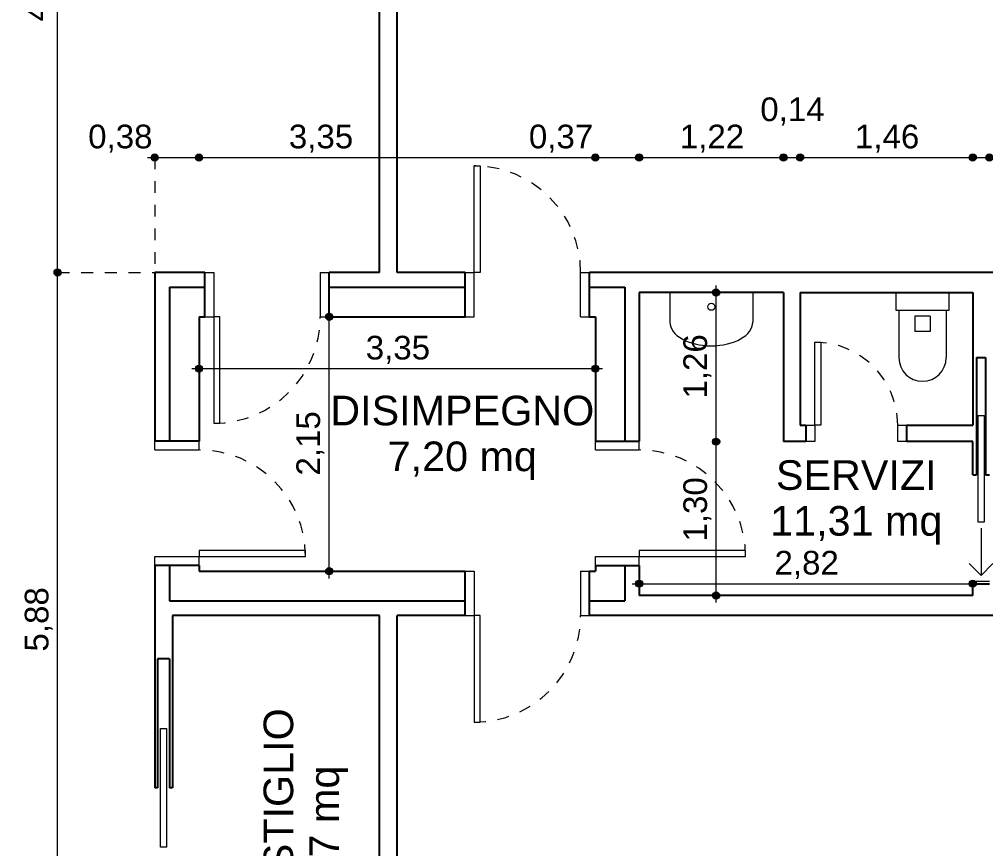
# Model space of a CAD drawing. Header units: metres. Extents: x -50.1 to -19.7, y -38.8 to -13.8.
# Drawn here: x -36.46 to -28.3, y -30.53 to -23.53 of the extents above; entities that cross this region are included whole.
import ezdxf

# ---------------------------------------------------------------- set-up
doc = ezdxf.new("R2010")
doc.units = ezdxf.units.M
doc.header["$MEASUREMENT"] = 0
doc.linetypes.add('Tratteggio 0.6-0.6 mm', pattern=[0.12, 0.06, -0.06])
for name, color, linetype in [('00 Muri SEZ 00', 7, 'Continuous'), ('00 Pilastri', 7, 'Continuous'), ('00 Porte&Fin', 7, 'Continuous'), ('00 QuoteGEN 1_100', 7, 'Continuous'), ('00 Sanitari', 7, 'Continuous'), ('00 Testi 1_100', 7, 'Continuous')]:
    doc.layers.add(name, color=color, linetype=linetype)
doc.styles.add('GENERATED_STYLE_1', font='arial.ttf')
doc.dimstyles.new('GENERATED_STYLE__1', dxfattribs={"dimtxt": 0.2, "dimasz": 0.114, "dimexe": 0.18, "dimexo": 0, "dimgap": 0.09, "dimtad": 1, "dimtih": 1, "dimtoh": 1, "dimzin": 0, "dimdsep": 46, "dimtxsty": 'GENERATED_STYLE_1', "dimblk": 'ARROWHEAD_11', "dimblk1": 'ARROWHEAD_11', "dimblk2": 'ARROWHEAD_11', "dimcen": 0.09, "dimse1": 1, "dimse2": 1, "dimclrd": 1, "dimclre": 1, "dimclrt": 1, "dimazin": 0, "dimtfac": 1, "dimtdec": 4, "dimtmove": 0, "dimatfit": 3, "dimfxl": 1, "dimtolj": 1, "dimtzin": 0, "dimarcsym": 0})
doc.dimstyles.new('GENERATED_STYLE__3', dxfattribs={"dimtxt": 0.2, "dimasz": 0.114, "dimexe": 0.18, "dimexo": 0, "dimgap": 0.09, "dimtad": 1, "dimzin": 0, "dimdsep": 46, "dimtxsty": 'GENERATED_STYLE_1', "dimblk": 'ARROWHEAD_11', "dimblk1": 'ARROWHEAD_11', "dimblk2": 'ARROWHEAD_11', "dimcen": 0.09, "dimse1": 1, "dimse2": 1, "dimclrd": 1, "dimclre": 1, "dimclrt": 1, "dimazin": 0, "dimtfac": 1, "dimtdec": 4, "dimtmove": 0, "dimatfit": 3, "dimfxl": 1, "dimtolj": 1, "dimtzin": 0, "dimarcsym": 0})
doc.dimstyles.new('GENERATED_STYLE__4', dxfattribs={"dimtxt": 0.2, "dimasz": 0.114, "dimexe": 0.18, "dimexo": 0, "dimgap": 0.09, "dimtad": 1, "dimzin": 0, "dimdsep": 46, "dimtxsty": 'GENERATED_STYLE_1', "dimblk": 'ARROWHEAD_11', "dimblk1": 'ARROWHEAD_11', "dimblk2": 'ARROWHEAD_11', "dimcen": 0.09, "dimse1": 1, "dimse2": 1, "dimclrd": 1, "dimclre": 1, "dimclrt": 1, "dimazin": 0, "dimtfac": 1, "dimtdec": 4, "dimtmove": 2, "dimatfit": 3, "dimfxl": 1, "dimtolj": 1, "dimtzin": 0, "dimarcsym": 0})
doc.dimstyles.new('GENERATED_STYLE__6', dxfattribs={"dimtxt": 0.2, "dimasz": 0.114, "dimexe": 0.18, "dimexo": 0, "dimgap": 0.09, "dimtad": 1, "dimtih": 1, "dimtoh": 1, "dimzin": 0, "dimdsep": 46, "dimtxsty": 'GENERATED_STYLE_1', "dimblk": 'ARROWHEAD_11', "dimblk1": 'ARROWHEAD_11', "dimblk2": 'ARROWHEAD_11', "dimcen": 0.09, "dimse1": 1, "dimse2": 1, "dimclrd": 1, "dimclre": 1, "dimclrt": 1, "dimazin": 0, "dimtfac": 1, "dimtdec": 4, "dimtmove": 2, "dimatfit": 3, "dimfxl": 1, "dimtolj": 1, "dimtzin": 0, "dimarcsym": 0})

# ---------------------------------------------------------------- blocks, each defined once
blk = doc.blocks.new('Linea_1', base_point=(-28.3355, -27.8238))
at = {"layer": '00 Porte&Fin', "color": 3, "linetype": 'Continuous', "lineweight": 0, "true_color": 0x00f200}
for p, q in [((-28.3355, -27.8238), (-28.3355, -28.2238)), ((-28.3355, -28.2238), (-28.4355, -28.1238)), ((-28.3355, -28.2238), (-28.2355, -28.1238))]:
    blk.add_line(p, q, dxfattribs=at)
blk = doc.blocks.new('*D74')
at = {"layer": '00 QuoteGEN 1_100', "linetype": 'Continuous', "lineweight": 0, "transparency": 16777216}
for points in [[(-36.1113, -25.6638), (-36.1136, -25.6523), (-36.1201, -25.6426), (-36.1298, -25.636), (-36.1413, -25.6338), (-36.1528, -25.636), (-36.1625, -25.6426), (-36.169, -25.6523), (-36.1713, -25.6638), (-36.169, -25.6752), (-36.1625, -25.685), (-36.1528, -25.6915), (-36.1413, -25.6938), (-36.1298, -25.6915), (-36.1201, -25.685), (-36.1136, -25.6752)], [(-36.1113, -31.5388), (-36.1136, -31.5273), (-36.1201, -31.5176), (-36.1298, -31.511), (-36.1413, -31.5088), (-36.1528, -31.511), (-36.1625, -31.5176), (-36.169, -31.5273), (-36.1713, -31.5388), (-36.169, -31.5502), (-36.1625, -31.56), (-36.1528, -31.5665), (-36.1413, -31.5688), (-36.1298, -31.5665), (-36.1201, -31.56), (-36.1136, -31.5502)]]:
    blk.add_hatch(color=1, dxfattribs=at).paths.add_polyline_path(points)
at = {"layer": '00 QuoteGEN 1_100', "color": 1, "linetype": 'Continuous', "lineweight": 0, "transparency": 16777216}
for p, q in [((-36.1413, -31.5088), (-36.1413, -25.6938)), ((-36.1413, -31.5988), (-36.1413, -31.5688))]:
    blk.add_line(p, q, dxfattribs=at)
for centre in [(-36.1413, -25.6638), (-36.1413, -31.5388)]:
    blk.add_circle(centre, 0.03, dxfattribs=at)
at = {"layer": '00 QuoteGEN 1_100', "color": 1, "lineweight": 0, "transparency": 16777216, "insert": (-36.1813, -28.8673), "char_height": 0.2, "attachment_point": 7, "rotation": 90, "style": 'GENERATED_STYLE_1'}
blk.add_mtext('\\A1;{\\fArial|b0|i0|c0|p34;5,88}', dxfattribs=at)
blk = doc.blocks.new('ARROWHEAD_11')
at = {"color": 0, "linetype": 'Continuous', "lineweight": 0}
blk.add_line((0, 0), (-1, 0), dxfattribs=at)
at = {"color": 0, "linetype": 'Continuous', "lineweight": 0, "const_width": 0.25, "flags": 128}
blk.add_lwpolyline([(-0.125, 0, 1), (0.125, 0, 1)], format="xyb", close=True, dxfattribs=at)
blk = doc.blocks.new('*D75')
at = {"layer": '00 QuoteGEN 1_100', "linetype": 'Continuous', "lineweight": 0, "transparency": 16777216}
for points in [[(-36.1113, -20.8888), (-36.1136, -20.8773), (-36.1201, -20.8676), (-36.1298, -20.861), (-36.1413, -20.8588), (-36.1528, -20.861), (-36.1625, -20.8676), (-36.169, -20.8773), (-36.1713, -20.8888), (-36.169, -20.9002), (-36.1625, -20.91), (-36.1528, -20.9165), (-36.1413, -20.9188), (-36.1298, -20.9165), (-36.1201, -20.91), (-36.1136, -20.9002)], [(-36.1113, -25.6638), (-36.1136, -25.6523), (-36.1201, -25.6426), (-36.1298, -25.636), (-36.1413, -25.6338), (-36.1528, -25.636), (-36.1625, -25.6426), (-36.169, -25.6523), (-36.1713, -25.6638), (-36.169, -25.6752), (-36.1625, -25.685), (-36.1528, -25.6915), (-36.1413, -25.6938), (-36.1298, -25.6915), (-36.1201, -25.685), (-36.1136, -25.6752)]]:
    blk.add_hatch(color=1, dxfattribs=at).paths.add_polyline_path(points)
at = {"layer": '00 QuoteGEN 1_100', "color": 1, "linetype": 'Continuous', "lineweight": 0, "transparency": 16777216}
for p, q in [((-36.1413, -20.8588), (-36.1413, -20.8288)), ((-36.1413, -25.6338), (-36.1413, -20.9188))]:
    blk.add_line(p, q, dxfattribs=at)
for centre in [(-36.1413, -20.8888), (-36.1413, -25.6638)]:
    blk.add_circle(centre, 0.03, dxfattribs=at)
at = {"layer": '00 QuoteGEN 1_100', "color": 1, "lineweight": 0, "transparency": 16777216, "insert": (-36.1813, -23.5423), "char_height": 0.2, "attachment_point": 7, "rotation": 90, "style": 'GENERATED_STYLE_1'}
blk.add_mtext('\\A1;{\\fArial|b0|i0|c0|p34;4,78}', dxfattribs=at)
blk = doc.blocks.new('*D81')
at = {"layer": '00 QuoteGEN 1_100', "linetype": 'Continuous', "lineweight": 0, "transparency": 16777216}
for points in [[(-35.2905, -24.6925), (-35.2928, -24.681), (-35.2993, -24.6713), (-35.309, -24.6648), (-35.3205, -24.6625), (-35.332, -24.6648), (-35.3417, -24.6713), (-35.3482, -24.681), (-35.3505, -24.6925), (-35.3482, -24.704), (-35.3417, -24.7137), (-35.332, -24.7202), (-35.3205, -24.7225), (-35.309, -24.7202), (-35.2993, -24.7137), (-35.2928, -24.704)], [(-34.9155, -24.6925), (-34.9178, -24.681), (-34.9243, -24.6713), (-34.934, -24.6648), (-34.9455, -24.6625), (-34.957, -24.6648), (-34.9667, -24.6713), (-34.9732, -24.681), (-34.9755, -24.6925), (-34.9732, -24.704), (-34.9667, -24.7137), (-34.957, -24.7202), (-34.9455, -24.7225), (-34.934, -24.7202), (-34.9243, -24.7137), (-34.9178, -24.704)]]:
    blk.add_hatch(color=1, dxfattribs=at).paths.add_polyline_path(points)
at = {"layer": '00 QuoteGEN 1_100', "color": 1, "linetype": 'Continuous', "lineweight": 0, "transparency": 16777216}
for p, q in [((-35.3805, -24.6925), (-35.3505, -24.6925)), ((-35.2905, -24.6925), (-34.9755, -24.6925))]:
    blk.add_line(p, q, dxfattribs=at)
for centre in [(-35.3205, -24.6925), (-34.9455, -24.6925)]:
    blk.add_circle(centre, 0.03, dxfattribs=at)
at = {"layer": '00 QuoteGEN 1_100', "color": 1, "lineweight": 0, "transparency": 16777216, "insert": (-35.8826, -24.6525), "char_height": 0.2, "attachment_point": 7, "style": 'GENERATED_STYLE_1'}
blk.add_mtext('\\A1;{\\fArial|b0|i0|c0|p34;0,38}', dxfattribs=at)
blk = doc.blocks.new('*D82')
at = {"layer": '00 QuoteGEN 1_100', "linetype": 'Continuous', "lineweight": 0, "transparency": 16777216}
for points in [[(-34.9155, -24.6925), (-34.9178, -24.681), (-34.9243, -24.6713), (-34.934, -24.6648), (-34.9455, -24.6625), (-34.957, -24.6648), (-34.9667, -24.6713), (-34.9732, -24.681), (-34.9755, -24.6925), (-34.9732, -24.704), (-34.9667, -24.7137), (-34.957, -24.7202), (-34.9455, -24.7225), (-34.934, -24.7202), (-34.9243, -24.7137), (-34.9178, -24.704)], [(-31.5655, -24.6925), (-31.5678, -24.681), (-31.5743, -24.6713), (-31.584, -24.6648), (-31.5955, -24.6625), (-31.607, -24.6648), (-31.6167, -24.6713), (-31.6232, -24.681), (-31.6255, -24.6925), (-31.6232, -24.704), (-31.6167, -24.7137), (-31.607, -24.7202), (-31.5955, -24.7225), (-31.584, -24.7202), (-31.5743, -24.7137), (-31.5678, -24.704)]]:
    blk.add_hatch(color=1, dxfattribs=at).paths.add_polyline_path(points)
at = {"layer": '00 QuoteGEN 1_100', "color": 1, "linetype": 'Continuous', "lineweight": 0, "transparency": 16777216}
blk.add_line((-34.9155, -24.6925), (-31.6255, -24.6925), dxfattribs=at)
for centre in [(-34.9455, -24.6925), (-31.5955, -24.6925)]:
    blk.add_circle(centre, 0.03, dxfattribs=at)
at = {"layer": '00 QuoteGEN 1_100', "color": 1, "lineweight": 0, "transparency": 16777216, "char_height": 0.2, "attachment_point": 7, "style": 'GENERATED_STYLE_1'}
for s, insert in [('\\A1;{\\fArial|b0|i0|c0|p34;3,35}', (-34.1863, -24.6525)), ('\\A1;{\\fArial|b0|i0|c0|p34;0,37}', (-32.1576, -24.6525))]:
    blk.add_mtext(s, dxfattribs=dict(at, insert=insert))
blk = doc.blocks.new('*D83')
at = {"layer": '00 QuoteGEN 1_100', "linetype": 'Continuous', "lineweight": 0, "transparency": 16777216}
for points in [[(-31.5655, -24.6925), (-31.5678, -24.681), (-31.5743, -24.6713), (-31.584, -24.6648), (-31.5955, -24.6625), (-31.607, -24.6648), (-31.6167, -24.6713), (-31.6232, -24.681), (-31.6255, -24.6925), (-31.6232, -24.704), (-31.6167, -24.7137), (-31.607, -24.7202), (-31.5955, -24.7225), (-31.584, -24.7202), (-31.5743, -24.7137), (-31.5678, -24.704)], [(-31.1955, -24.6925), (-31.1978, -24.681), (-31.2043, -24.6713), (-31.214, -24.6648), (-31.2255, -24.6625), (-31.237, -24.6648), (-31.2467, -24.6713), (-31.2532, -24.681), (-31.2555, -24.6925), (-31.2532, -24.704), (-31.2467, -24.7137), (-31.237, -24.7202), (-31.2255, -24.7225), (-31.214, -24.7202), (-31.2043, -24.7137), (-31.1978, -24.704)]]:
    blk.add_hatch(color=1, dxfattribs=at).paths.add_polyline_path(points)
at = {"layer": '00 QuoteGEN 1_100', "color": 1, "linetype": 'Continuous', "lineweight": 0, "transparency": 16777216}
blk.add_line((-31.5655, -24.6925), (-31.2555, -24.6925), dxfattribs=at)
for centre in [(-31.5955, -24.6925), (-31.2255, -24.6925)]:
    blk.add_circle(centre, 0.03, dxfattribs=at)
blk = doc.blocks.new('*D84')
at = {"layer": '00 QuoteGEN 1_100', "linetype": 'Continuous', "lineweight": 0, "transparency": 16777216}
for points in [[(-31.1955, -24.6925), (-31.1978, -24.681), (-31.2043, -24.6713), (-31.214, -24.6648), (-31.2255, -24.6625), (-31.237, -24.6648), (-31.2467, -24.6713), (-31.2532, -24.681), (-31.2555, -24.6925), (-31.2532, -24.704), (-31.2467, -24.7137), (-31.237, -24.7202), (-31.2255, -24.7225), (-31.214, -24.7202), (-31.2043, -24.7137), (-31.1978, -24.704)], [(-29.9755, -24.6925), (-29.9778, -24.681), (-29.9843, -24.6713), (-29.994, -24.6648), (-30.0055, -24.6625), (-30.017, -24.6648), (-30.0267, -24.6713), (-30.0332, -24.681), (-30.0355, -24.6925), (-30.0332, -24.704), (-30.0267, -24.7137), (-30.017, -24.7202), (-30.0055, -24.7225), (-29.994, -24.7202), (-29.9843, -24.7137), (-29.9778, -24.704)]]:
    blk.add_hatch(color=1, dxfattribs=at).paths.add_polyline_path(points)
at = {"layer": '00 QuoteGEN 1_100', "color": 1, "linetype": 'Continuous', "lineweight": 0, "transparency": 16777216}
blk.add_line((-31.1955, -24.6925), (-30.0355, -24.6925), dxfattribs=at)
for centre in [(-31.2255, -24.6925), (-30.0055, -24.6925)]:
    blk.add_circle(centre, 0.03, dxfattribs=at)
at = {"layer": '00 QuoteGEN 1_100', "color": 1, "lineweight": 0, "transparency": 16777216, "char_height": 0.2, "attachment_point": 7, "style": 'GENERATED_STYLE_1'}
for s, insert in [('\\A1;{\\fArial|b0|i0|c0|p34;0,14}', (-30.2016, -24.4225)), ('\\A1;{\\fArial|b0|i0|c0|p34;1,22}', (-30.8816, -24.6525))]:
    blk.add_mtext(s, dxfattribs=dict(at, insert=insert))
blk = doc.blocks.new('*D85')
at = {"layer": '00 QuoteGEN 1_100', "linetype": 'Continuous', "lineweight": 0, "transparency": 16777216}
for points in [[(-29.9755, -24.6925), (-29.9778, -24.681), (-29.9843, -24.6713), (-29.994, -24.6648), (-30.0055, -24.6625), (-30.017, -24.6648), (-30.0267, -24.6713), (-30.0332, -24.681), (-30.0355, -24.6925), (-30.0332, -24.704), (-30.0267, -24.7137), (-30.017, -24.7202), (-30.0055, -24.7225), (-29.994, -24.7202), (-29.9843, -24.7137), (-29.9778, -24.704)], [(-29.8355, -24.6925), (-29.8378, -24.681), (-29.8443, -24.6713), (-29.854, -24.6648), (-29.8655, -24.6625), (-29.877, -24.6648), (-29.8867, -24.6713), (-29.8932, -24.681), (-29.8955, -24.6925), (-29.8932, -24.704), (-29.8867, -24.7137), (-29.877, -24.7202), (-29.8655, -24.7225), (-29.854, -24.7202), (-29.8443, -24.7137), (-29.8378, -24.704)]]:
    blk.add_hatch(color=1, dxfattribs=at).paths.add_polyline_path(points)
at = {"layer": '00 QuoteGEN 1_100', "color": 1, "linetype": 'Continuous', "lineweight": 0, "transparency": 16777216}
blk.add_line((-29.9755, -24.6925), (-29.8955, -24.6925), dxfattribs=at)
for centre in [(-30.0055, -24.6925), (-29.8655, -24.6925)]:
    blk.add_circle(centre, 0.03, dxfattribs=at)
blk = doc.blocks.new('*D86')
at = {"layer": '00 QuoteGEN 1_100', "linetype": 'Continuous', "lineweight": 0, "transparency": 16777216}
for points in [[(-29.8355, -24.6925), (-29.8378, -24.681), (-29.8443, -24.6713), (-29.854, -24.6648), (-29.8655, -24.6625), (-29.877, -24.6648), (-29.8867, -24.6713), (-29.8932, -24.681), (-29.8955, -24.6925), (-29.8932, -24.704), (-29.8867, -24.7137), (-29.877, -24.7202), (-29.8655, -24.7225), (-29.854, -24.7202), (-29.8443, -24.7137), (-29.8378, -24.704)], [(-28.3755, -24.6925), (-28.3778, -24.681), (-28.3843, -24.6713), (-28.394, -24.6648), (-28.4055, -24.6625), (-28.417, -24.6648), (-28.4267, -24.6713), (-28.4332, -24.681), (-28.4355, -24.6925), (-28.4332, -24.704), (-28.4267, -24.7137), (-28.417, -24.7202), (-28.4055, -24.7225), (-28.394, -24.7202), (-28.3843, -24.7137), (-28.3778, -24.704)]]:
    blk.add_hatch(color=1, dxfattribs=at).paths.add_polyline_path(points)
at = {"layer": '00 QuoteGEN 1_100', "color": 1, "linetype": 'Continuous', "lineweight": 0, "transparency": 16777216}
blk.add_line((-29.8355, -24.6925), (-28.4355, -24.6925), dxfattribs=at)
for centre in [(-29.8655, -24.6925), (-28.4055, -24.6925)]:
    blk.add_circle(centre, 0.03, dxfattribs=at)
at = {"layer": '00 QuoteGEN 1_100', "color": 1, "lineweight": 0, "transparency": 16777216, "insert": (-29.4016, -24.6525), "char_height": 0.2, "attachment_point": 7, "style": 'GENERATED_STYLE_1'}
blk.add_mtext('\\A1;{\\fArial|b0|i0|c0|p34;1,46}', dxfattribs=at)
blk = doc.blocks.new('*D87')
at = {"layer": '00 QuoteGEN 1_100', "linetype": 'Continuous', "lineweight": 0, "transparency": 16777216}
for points in [[(-28.3755, -24.6925), (-28.3778, -24.681), (-28.3843, -24.6713), (-28.394, -24.6648), (-28.4055, -24.6625), (-28.417, -24.6648), (-28.4267, -24.6713), (-28.4332, -24.681), (-28.4355, -24.6925), (-28.4332, -24.704), (-28.4267, -24.7137), (-28.417, -24.7202), (-28.4055, -24.7225), (-28.394, -24.7202), (-28.3843, -24.7137), (-28.3778, -24.704)], [(-28.2355, -24.6925), (-28.2378, -24.681), (-28.2443, -24.6713), (-28.254, -24.6648), (-28.2655, -24.6625), (-28.277, -24.6648), (-28.2867, -24.6713), (-28.2932, -24.681), (-28.2955, -24.6925), (-28.2932, -24.704), (-28.2867, -24.7137), (-28.277, -24.7202), (-28.2655, -24.7225), (-28.254, -24.7202), (-28.2443, -24.7137), (-28.2378, -24.704)]]:
    blk.add_hatch(color=1, dxfattribs=at).paths.add_polyline_path(points)
at = {"layer": '00 QuoteGEN 1_100', "color": 1, "linetype": 'Continuous', "lineweight": 0, "transparency": 16777216}
blk.add_line((-28.3755, -24.6925), (-28.2955, -24.6925), dxfattribs=at)
for centre in [(-28.4055, -24.6925), (-28.2655, -24.6925)]:
    blk.add_circle(centre, 0.03, dxfattribs=at)
blk = doc.blocks.new('*D89')
at = {"layer": '00 QuoteGEN 1_100', "linetype": 'Continuous', "lineweight": 0, "transparency": 16777216}
for points in [[(-30.5449, -27.0938), (-30.5472, -27.0823), (-30.5537, -27.0726), (-30.5634, -27.066), (-30.5749, -27.0638), (-30.5864, -27.066), (-30.5961, -27.0726), (-30.6026, -27.0823), (-30.6049, -27.0938), (-30.6026, -27.1052), (-30.5961, -27.115), (-30.5864, -27.1215), (-30.5749, -27.1238), (-30.5634, -27.1215), (-30.5537, -27.115), (-30.5472, -27.1052)], [(-30.5449, -28.3938), (-30.5472, -28.3823), (-30.5537, -28.3726), (-30.5634, -28.366), (-30.5749, -28.3638), (-30.5864, -28.366), (-30.5961, -28.3726), (-30.6026, -28.3823), (-30.6049, -28.3938), (-30.6026, -28.4052), (-30.5961, -28.415), (-30.5864, -28.4215), (-30.5749, -28.4238), (-30.5634, -28.4215), (-30.5537, -28.415), (-30.5472, -28.4052)]]:
    blk.add_hatch(color=1, dxfattribs=at).paths.add_polyline_path(points)
at = {"layer": '00 QuoteGEN 1_100', "color": 1, "linetype": 'Continuous', "lineweight": 0, "transparency": 16777216}
for p, q in [((-30.5749, -28.3638), (-30.5749, -27.1238)), ((-30.5749, -28.4538), (-30.5749, -28.4238))]:
    blk.add_line(p, q, dxfattribs=at)
for centre in [(-30.5749, -27.0938), (-30.5749, -28.3938)]:
    blk.add_circle(centre, 0.03, dxfattribs=at)
at = {"layer": '00 QuoteGEN 1_100', "color": 1, "lineweight": 0, "transparency": 16777216, "insert": (-30.6149, -27.9379), "char_height": 0.2, "attachment_point": 7, "rotation": 90, "style": 'GENERATED_STYLE_1'}
blk.add_mtext('\\A1;{\\fArial|b0|i0|c0|p34;1,30}', dxfattribs=at)
blk = doc.blocks.new('*D90')
at = {"layer": '00 QuoteGEN 1_100', "linetype": 'Continuous', "lineweight": 0, "transparency": 16777216}
for points in [[(-30.5449, -25.8338), (-30.5472, -25.8223), (-30.5537, -25.8126), (-30.5634, -25.806), (-30.5749, -25.8038), (-30.5864, -25.806), (-30.5961, -25.8126), (-30.6026, -25.8223), (-30.6049, -25.8338), (-30.6026, -25.8452), (-30.5961, -25.855), (-30.5864, -25.8615), (-30.5749, -25.8638), (-30.5634, -25.8615), (-30.5537, -25.855), (-30.5472, -25.8452)], [(-30.5449, -27.0938), (-30.5472, -27.0823), (-30.5537, -27.0726), (-30.5634, -27.066), (-30.5749, -27.0638), (-30.5864, -27.066), (-30.5961, -27.0726), (-30.6026, -27.0823), (-30.6049, -27.0938), (-30.6026, -27.1052), (-30.5961, -27.115), (-30.5864, -27.1215), (-30.5749, -27.1238), (-30.5634, -27.1215), (-30.5537, -27.115), (-30.5472, -27.1052)]]:
    blk.add_hatch(color=1, dxfattribs=at).paths.add_polyline_path(points)
at = {"layer": '00 QuoteGEN 1_100', "color": 1, "linetype": 'Continuous', "lineweight": 0, "transparency": 16777216}
for p, q in [((-30.5749, -25.8038), (-30.5749, -25.7738)), ((-30.5749, -27.0638), (-30.5749, -25.8638))]:
    blk.add_line(p, q, dxfattribs=at)
for centre in [(-30.5749, -25.8338), (-30.5749, -27.0938)]:
    blk.add_circle(centre, 0.03, dxfattribs=at)
at = {"layer": '00 QuoteGEN 1_100', "color": 1, "lineweight": 0, "transparency": 16777216, "insert": (-30.6149, -26.7298), "char_height": 0.2, "attachment_point": 7, "rotation": 90, "style": 'GENERATED_STYLE_1'}
blk.add_mtext('\\A1;{\\fArial|b0|i0|c0|p34;1,26}', dxfattribs=at)
blk = doc.blocks.new('*D94')
at = {"layer": '00 QuoteGEN 1_100', "linetype": 'Continuous', "lineweight": 0, "transparency": 16777216}
for points in [[(-33.8155, -26.0388), (-33.8178, -26.0273), (-33.8243, -26.0176), (-33.834, -26.011), (-33.8455, -26.0088), (-33.857, -26.011), (-33.8667, -26.0176), (-33.8732, -26.0273), (-33.8755, -26.0388), (-33.8732, -26.0502), (-33.8667, -26.06), (-33.857, -26.0665), (-33.8455, -26.0688), (-33.834, -26.0665), (-33.8243, -26.06), (-33.8178, -26.0502)], [(-33.8155, -28.1888), (-33.8178, -28.1773), (-33.8243, -28.1676), (-33.834, -28.161), (-33.8455, -28.1588), (-33.857, -28.161), (-33.8667, -28.1676), (-33.8732, -28.1773), (-33.8755, -28.1888), (-33.8732, -28.2002), (-33.8667, -28.21), (-33.857, -28.2165), (-33.8455, -28.2188), (-33.834, -28.2165), (-33.8243, -28.21), (-33.8178, -28.2002)]]:
    blk.add_hatch(color=1, dxfattribs=at).paths.add_polyline_path(points)
at = {"layer": '00 QuoteGEN 1_100', "color": 1, "linetype": 'Continuous', "lineweight": 0, "transparency": 16777216}
for p, q in [((-33.8455, -26.0088), (-33.8455, -25.9788)), ((-33.8455, -28.1588), (-33.8455, -26.0688)), ((-33.8455, -28.2488), (-33.8455, -28.2188))]:
    blk.add_line(p, q, dxfattribs=at)
for centre in [(-33.8455, -26.0388), (-33.8455, -28.1888)]:
    blk.add_circle(centre, 0.03, dxfattribs=at)
at = {"layer": '00 QuoteGEN 1_100', "color": 1, "lineweight": 0, "transparency": 16777216, "insert": (-33.8855, -27.3798), "char_height": 0.2, "attachment_point": 7, "rotation": 90, "style": 'GENERATED_STYLE_1'}
blk.add_mtext('\\A1;{\\fArial|b0|i0|c0|p34;2,15}', dxfattribs=at)
blk = doc.blocks.new('*D95')
at = {"layer": '00 QuoteGEN 1_100', "linetype": 'Continuous', "lineweight": 0, "transparency": 16777216}
for points in [[(-34.9155, -26.4766), (-34.9178, -26.4651), (-34.9243, -26.4554), (-34.934, -26.4489), (-34.9455, -26.4466), (-34.957, -26.4489), (-34.9667, -26.4554), (-34.9732, -26.4651), (-34.9755, -26.4766), (-34.9732, -26.4881), (-34.9667, -26.4978), (-34.957, -26.5043), (-34.9455, -26.5066), (-34.934, -26.5043), (-34.9243, -26.4978), (-34.9178, -26.4881)], [(-31.5655, -26.4766), (-31.5678, -26.4651), (-31.5743, -26.4554), (-31.584, -26.4489), (-31.5955, -26.4466), (-31.607, -26.4489), (-31.6167, -26.4554), (-31.6232, -26.4651), (-31.6255, -26.4766), (-31.6232, -26.4881), (-31.6167, -26.4978), (-31.607, -26.5043), (-31.5955, -26.5066), (-31.584, -26.5043), (-31.5743, -26.4978), (-31.5678, -26.4881)]]:
    blk.add_hatch(color=1, dxfattribs=at).paths.add_polyline_path(points)
at = {"layer": '00 QuoteGEN 1_100', "color": 1, "linetype": 'Continuous', "lineweight": 0, "transparency": 16777216}
for p, q in [((-35.0055, -26.4766), (-34.9755, -26.4766)), ((-34.9155, -26.4766), (-31.6255, -26.4766)), ((-31.5655, -26.4766), (-31.5355, -26.4766))]:
    blk.add_line(p, q, dxfattribs=at)
for centre in [(-34.9455, -26.4766), (-31.5955, -26.4766)]:
    blk.add_circle(centre, 0.03, dxfattribs=at)
at = {"layer": '00 QuoteGEN 1_100', "color": 1, "lineweight": 0, "transparency": 16777216, "insert": (-33.5366, -26.4366), "char_height": 0.2, "attachment_point": 7, "style": 'GENERATED_STYLE_1'}
blk.add_mtext('\\A1;{\\fArial|b0|i0|c0|p34;3,35}', dxfattribs=at)
blk = doc.blocks.new('*D97')
at = {"layer": '00 QuoteGEN 1_100', "linetype": 'Continuous', "lineweight": 0, "transparency": 16777216}
for points in [[(-31.1955, -28.2938), (-31.1978, -28.2823), (-31.2043, -28.2726), (-31.214, -28.266), (-31.2255, -28.2638), (-31.237, -28.266), (-31.2467, -28.2726), (-31.2532, -28.2823), (-31.2555, -28.2938), (-31.2532, -28.3052), (-31.2467, -28.315), (-31.237, -28.3215), (-31.2255, -28.3238), (-31.214, -28.3215), (-31.2043, -28.315), (-31.1978, -28.3052)], [(-28.3755, -28.2938), (-28.3778, -28.2823), (-28.3843, -28.2726), (-28.394, -28.266), (-28.4055, -28.2638), (-28.417, -28.266), (-28.4267, -28.2726), (-28.4332, -28.2823), (-28.4355, -28.2938), (-28.4332, -28.3052), (-28.4267, -28.315), (-28.417, -28.3215), (-28.4055, -28.3238), (-28.394, -28.3215), (-28.3843, -28.315), (-28.3778, -28.3052)]]:
    blk.add_hatch(color=1, dxfattribs=at).paths.add_polyline_path(points)
at = {"layer": '00 QuoteGEN 1_100', "color": 1, "linetype": 'Continuous', "lineweight": 0, "transparency": 16777216}
for p, q in [((-31.2855, -28.2938), (-31.2555, -28.2938)), ((-31.1955, -28.2938), (-28.4355, -28.2938)), ((-28.3755, -28.2938), (-28.3455, -28.2938))]:
    blk.add_line(p, q, dxfattribs=at)
for centre in [(-31.2255, -28.2938), (-28.4055, -28.2938)]:
    blk.add_circle(centre, 0.03, dxfattribs=at)
at = {"layer": '00 QuoteGEN 1_100', "color": 1, "lineweight": 0, "transparency": 16777216, "insert": (-30.0816, -28.2538), "char_height": 0.2, "attachment_point": 7, "style": 'GENERATED_STYLE_1'}
blk.add_mtext('\\A1;{\\fArial|b0|i0|c0|p34;2,82}', dxfattribs=at)
blk = doc.blocks.new('*D102')
at = {"layer": '00 QuoteGEN 1_100', "linetype": 'Continuous', "lineweight": 0, "transparency": 16777216}
for points in [[(-45.3705, -38.7334), (-45.3728, -38.7219), (-45.3793, -38.7122), (-45.389, -38.7057), (-45.4005, -38.7034), (-45.412, -38.7057), (-45.4217, -38.7122), (-45.4282, -38.7219), (-45.4305, -38.7334), (-45.4282, -38.7449), (-45.4217, -38.7546), (-45.412, -38.7611), (-45.4005, -38.7634), (-45.389, -38.7611), (-45.3793, -38.7546), (-45.3728, -38.7449)], [(-25.8905, -38.7334), (-25.8928, -38.7219), (-25.8993, -38.7122), (-25.909, -38.7057), (-25.9205, -38.7034), (-25.932, -38.7057), (-25.9417, -38.7122), (-25.9482, -38.7219), (-25.9505, -38.7334), (-25.9482, -38.7449), (-25.9417, -38.7546), (-25.932, -38.7611), (-25.9205, -38.7634), (-25.909, -38.7611), (-25.8993, -38.7546), (-25.8928, -38.7449)]]:
    blk.add_hatch(color=1, dxfattribs=at).paths.add_polyline_path(points)
at = {"layer": '00 QuoteGEN 1_100', "color": 1, "linetype": 'Continuous', "lineweight": 0, "transparency": 16777216}
for p, q in [((-45.3705, -38.7334), (-25.9505, -38.7334)), ((-25.8905, -38.7334), (-25.8605, -38.7334))]:
    blk.add_line(p, q, dxfattribs=at)
for centre in [(-45.4005, -38.7334), (-25.9205, -38.7334)]:
    blk.add_circle(centre, 0.03, dxfattribs=at)
at = {"layer": '00 QuoteGEN 1_100', "color": 1, "lineweight": 0, "transparency": 16777216, "insert": (-36.0025, -38.6934), "char_height": 0.2, "attachment_point": 7, "style": 'GENERATED_STYLE_1'}
blk.add_mtext('\\A1;{\\fArial|b0|i0|c0|p34;19,48}', dxfattribs=at)

msp = doc.modelspace()

# ---------------------------------------------------------------- linework, layer by layer
at = {"layer": '00 Muri SEZ 00', "linetype": 'Continuous'}
for p, q in [((-33.4205, -25.6638), (-33.4205, -20.8888)), ((-33.2705, -25.6638), (-33.2705, -20.8888)), ((-35.3205, -25.6638), (-35.3205, -27.0888)), ((-34.8955, -25.6638), (-35.3205, -25.6638)), ((-34.8955, -25.7888), (-34.8955, -25.6638)), ((-33.4205, -25.6638), (-33.8455, -25.6638)), ((-33.8455, -25.7888), (-33.8455, -25.6638)), ((-32.6955, -25.6638), (-33.2705, -25.6638)), ((-32.6955, -25.7888), (-32.6955, -25.6638)), ((-26.4455, -25.6638), (-31.6455, -25.6638)), ((-30.0055, -25.8338), (-31.2255, -25.8338)), ((-31.2255, -25.8338), (-31.2255, -27.0888)), ((-30.0055, -25.8338), (-30.0055, -27.0938)), ((-29.8655, -25.8338), (-29.8655, -26.9538)), ((-29.8655, -25.8338), (-28.4055, -25.8338)), ((-28.4055, -25.8338), (-28.4055, -26.9538)), ((-28.373, -26.3838), (-28.298, -26.3838)), ((-28.373, -26.3838), (-28.373, -27.3738)), ((-28.298, -26.3838), (-28.298, -27.3738)), ((-29.8655, -26.9538), (-29.8155, -26.9538)), ((-29.8155, -26.9538), (-29.8155, -27.0938)), ((-28.9655, -26.9538), (-28.9655, -27.0938)), ((-28.9655, -26.9538), (-28.4055, -26.9538)), ((-35.1955, -27.0888), (-35.3205, -27.0888)), ((-29.8155, -27.0938), (-30.0055, -27.0938)), ((-28.4055, -27.0938), (-28.9655, -27.0938)), ((-28.4055, -27.3738), (-28.4055, -27.0938)), ((-28.4055, -27.3738), (-28.373, -27.3738)), ((-28.298, -27.3738), (-28.2655, -27.3738)), ((-35.3205, -28.1388), (-35.3205, -28.5638)), ((-35.1955, -28.1388), (-35.3205, -28.1388)), ((-31.2255, -28.1388), (-31.2255, -28.3938)), ((-28.4055, -28.3938), (-28.4055, -28.2938)), ((-28.4055, -28.2938), (-28.2655, -28.2938)), ((-28.4055, -28.3938), (-31.2255, -28.3938)), ((-32.6955, -28.5638), (-32.6955, -28.4388)), ((-35.3205, -28.5638), (-35.3205, -30.0188)), ((-35.1705, -28.5638), (-35.1705, -30.0188)), ((-33.4205, -28.5638), (-35.1705, -28.5638)), ((-33.4205, -33.9388), (-33.4205, -28.5638)), ((-33.2705, -33.9388), (-33.2705, -28.5638)), ((-32.6955, -28.5638), (-33.2705, -28.5638)), ((-26.4455, -28.5638), (-31.6455, -28.5638)), ((-35.1955, -28.9288), (-35.2955, -28.9288)), ((-35.2955, -28.9288), (-35.2955, -30.0188)), ((-35.1955, -28.9288), (-35.1955, -30.0188)), ((-35.2955, -30.0188), (-35.3205, -30.0188)), ((-35.1705, -30.0188), (-35.1955, -30.0188))]:
    msp.add_line(p, q, dxfattribs=at)
at = {"layer": '00 Pilastri', "linetype": 'Continuous'}
for p, q in [((-31.6455, -26.0388), (-31.6455, -25.6638)), ((-35.1955, -25.7888), (-35.1955, -27.0888)), ((-35.1955, -25.7888), (-34.8955, -25.7888)), ((-34.8955, -26.0388), (-34.8955, -25.7888)), ((-33.8455, -26.0388), (-33.8455, -25.7888)), ((-33.8455, -25.7888), (-32.6955, -25.7888)), ((-32.6955, -26.0388), (-32.6955, -25.7888)), ((-31.6455, -25.7888), (-31.3455, -25.7888)), ((-31.3455, -25.7888), (-31.3455, -27.0888)), ((-34.9455, -26.0388), (-34.9455, -27.0888)), ((-34.9455, -26.0388), (-34.8955, -26.0388)), ((-33.8455, -26.0388), (-32.6955, -26.0388)), ((-31.6455, -26.0388), (-31.5955, -26.0388)), ((-31.5955, -26.0388), (-31.5955, -27.0888)), ((-34.9455, -27.0888), (-35.1955, -27.0888)), ((-31.5955, -27.0888), (-31.2255, -27.0888)), ((-34.9455, -28.1388), (-35.1955, -28.1388)), ((-35.1955, -28.1388), (-35.1955, -28.4388)), ((-34.9455, -28.1388), (-34.9455, -28.1888)), ((-31.5955, -28.1388), (-31.2255, -28.1388)), ((-31.5955, -28.1388), (-31.5955, -28.1888)), ((-31.3455, -28.1388), (-31.3455, -28.4388)), ((-34.9455, -28.1888), (-32.6955, -28.1888)), ((-32.6955, -28.4388), (-32.6955, -28.1888)), ((-31.6455, -28.5638), (-31.6455, -28.1888)), ((-31.6455, -28.1888), (-31.5955, -28.1888)), ((-35.1955, -28.4388), (-32.6955, -28.4388)), ((-31.6455, -28.4388), (-31.3455, -28.4388))]:
    msp.add_line(p, q, dxfattribs=at)
at = {"layer": '00 Porte&Fin', "color": 3, "linetype": 'Continuous', "lineweight": 0, "true_color": 0x00f200}
for p, q in [((-32.6205, -25.6638), (-32.6205, -24.7638)), ((-32.6205, -24.7638), (-32.5705, -24.7638)), ((-32.5705, -24.7638), (-32.5705, -25.6638)), ((-34.8955, -25.6638), (-34.8205, -25.6638)), ((-34.8205, -25.6638), (-34.8205, -26.0388)), ((-33.9205, -25.6638), (-33.9205, -26.0388)), ((-33.9205, -25.6638), (-33.8455, -25.6638)), ((-32.6955, -25.6638), (-32.6205, -25.6638)), ((-32.6205, -26.0388), (-32.6205, -25.6638)), ((-32.5705, -25.6638), (-32.6205, -25.6638)), ((-31.7205, -26.0388), (-31.7205, -25.6638)), ((-31.7205, -25.6638), (-31.6455, -25.6638)), ((-34.8955, -26.0388), (-34.8205, -26.0388)), ((-34.8205, -26.0388), (-34.8205, -26.9388)), ((-34.7705, -26.0388), (-34.8205, -26.0388)), ((-34.7705, -26.9388), (-34.7705, -26.0388)), ((-33.9205, -26.0388), (-33.8455, -26.0388)), ((-32.6955, -26.0388), (-32.6205, -26.0388)), ((-31.7205, -26.0388), (-31.6455, -26.0388)), ((-29.7405, -26.9538), (-29.7405, -26.2538)), ((-29.7405, -26.2538), (-29.6905, -26.2538)), ((-29.6905, -26.2538), (-29.6905, -26.9538)), ((-34.8205, -26.9388), (-34.7705, -26.9388)), ((-28.3605, -26.8738), (-28.3105, -26.8738)), ((-28.3605, -27.7738), (-28.3605, -26.8738)), ((-28.3105, -26.8738), (-28.3105, -27.7738)), ((-29.8155, -26.9538), (-29.7405, -26.9538)), ((-29.7405, -26.9538), (-29.7405, -27.0938)), ((-29.6905, -26.9538), (-29.7405, -26.9538)), ((-29.0405, -27.0938), (-29.0405, -26.9538)), ((-29.0405, -26.9538), (-28.9655, -26.9538)), ((-35.3205, -27.1638), (-35.3205, -27.0888)), ((-34.9455, -27.1638), (-34.9455, -27.0888)), ((-31.5955, -27.1638), (-31.5955, -27.0888)), ((-31.2255, -27.1638), (-31.2255, -27.0888)), ((-29.7405, -27.0938), (-29.8155, -27.0938)), ((-28.9655, -27.0938), (-29.0405, -27.0938)), ((-35.3205, -27.1638), (-34.9455, -27.1638)), ((-31.5955, -27.1638), (-31.2255, -27.1638)), ((-28.3105, -27.7738), (-28.3605, -27.7738)), ((-34.0455, -28.0138), (-34.9455, -28.0138)), ((-34.9455, -28.0138), (-34.9455, -28.0638)), ((-34.0455, -28.0638), (-34.0455, -28.0138)), ((-30.3255, -28.0138), (-31.2255, -28.0138)), ((-31.2255, -28.0138), (-31.2255, -28.0638)), ((-30.3255, -28.0638), (-30.3255, -28.0138)), ((-35.3205, -28.0638), (-34.9455, -28.0638)), ((-35.3205, -28.1388), (-35.3205, -28.0638)), ((-34.9455, -28.1388), (-34.9455, -28.0638)), ((-34.9455, -28.0638), (-34.0455, -28.0638)), ((-31.5955, -28.0638), (-31.2255, -28.0638)), ((-31.5955, -28.1388), (-31.5955, -28.0638)), ((-31.2255, -28.1388), (-31.2255, -28.0638)), ((-31.2255, -28.0638), (-30.3255, -28.0638)), ((-32.6955, -28.1888), (-32.6205, -28.1888)), ((-32.6205, -28.1888), (-32.6205, -28.5638)), ((-31.7205, -28.1888), (-31.7205, -28.5638)), ((-31.7205, -28.1888), (-31.6455, -28.1888)), ((-28.4055, -28.2738), (-28.2655, -28.2738)), ((-28.4055, -28.2938), (-28.4055, -28.2738)), ((-32.6955, -28.5638), (-32.6205, -28.5638)), ((-32.6205, -28.5638), (-32.6205, -29.4638)), ((-32.5705, -28.5638), (-32.6205, -28.5638)), ((-32.5705, -29.4638), (-32.5705, -28.5638)), ((-31.7205, -28.5638), (-31.6455, -28.5638)), ((-32.6205, -29.4638), (-32.5705, -29.4638)), ((-35.2705, -29.5188), (-35.2205, -29.5188)), ((-35.2705, -30.5188), (-35.2705, -29.5188)), ((-35.2205, -29.5188), (-35.2205, -30.5188)), ((-35.2205, -30.5188), (-35.2705, -30.5188))]:
    msp.add_line(p, q, dxfattribs=at)
at = {"layer": '00 Porte&Fin', "color": 3, "linetype": 'Tratteggio 0.6-0.6 mm', "lineweight": 0, "true_color": 0x00f200}
for centre, radius, start, end in [((-32.6205, -25.6638), 0.9, 0, 90), ((-34.8205, -26.0388), 0.9, 270, 0), ((-29.7405, -26.9538), 0.7, 0, 90), ((-34.9455, -28.0638), 0.9, 0, 90), ((-31.2255, -28.0638), 0.9, 0, 90), ((-32.6205, -28.5638), 0.9, 270, 0)]:
    msp.add_arc(centre, radius, start, end, dxfattribs=at)
at = {"layer": '00 QuoteGEN 1_100', "color": 220, "linetype": 'Tratteggio 0.6-0.6 mm', "lineweight": 0, "true_color": 0xff04cc}
for p in [(-35.3205, -24.6925), (-36.1413, -25.6638)]:
    msp.add_line(p, (-35.3205, -25.6638), dxfattribs=at)
at = {"layer": '00 Sanitari', "color": 135, "linetype": 'Continuous', "lineweight": 0, "true_color": 0x42bda7}
for p, q in [((-30.9655, -25.8338), (-30.9655, -26.0838)), ((-30.9655, -25.8338), (-30.2655, -25.8338)), ((-30.2655, -25.8338), (-30.2655, -26.0838)), ((-29.0555, -25.8338), (-29.0555, -25.9838)), ((-28.6055, -25.8338), (-29.0555, -25.8338)), ((-28.6055, -25.9838), (-28.6055, -25.8338)), ((-29.0555, -25.9838), (-28.6055, -25.9838)), ((-29.0305, -25.9838), (-29.0305, -26.3838)), ((-28.8955, -26.0338), (-28.8955, -26.1638)), ((-28.7655, -26.0338), (-28.8955, -26.0338)), ((-28.7655, -26.0338), (-28.7655, -26.1638)), ((-28.6305, -25.9838), (-28.6305, -26.3838)), ((-28.7655, -26.1638), (-28.8955, -26.1638))]:
    msp.add_line(p, q, dxfattribs=at)
msp.add_circle((-30.6155, -25.9538), 0.03, dxfattribs=at)
msp.add_arc((-28.8305, -26.3838), 0.2, 180, 0, dxfattribs=at)
msp.add_ellipse((-30.6155, -26.0838), major_axis=(0.35, 0), ratio=0.571429, start_param=3.141593, end_param=6.283185, dxfattribs=at)

# ---------------------------------------------------------------- block references
at = {"layer": '00 Porte&Fin', "color": 3, "linetype": 'Continuous', "lineweight": 0, "true_color": 0x00f200}
msp.add_blockref('Linea_1', (-28.3355, -27.8238), dxfattribs=at)

# ---------------------------------------------------------------- texts
at = {"layer": '00 Testi 1_100', "color": 5, "linetype": 'Continuous', "lineweight": 0, "char_height": 0.25, "attachment_point": 5, "line_spacing_factor": 0.9285, "style": 'GENERATED_STYLE_1'}
for s, insert in [('\\A1;{\\fArial|b0|i0|c0|p34;DISIMPEGNO\\P\\fArial|b0|i0|c0|p34;7,20 mq}', (-32.7205, -27.0619)), ('\\A1;{\\fArial|b0|i0|c0|p34;SERVIZI\\P\\fArial|b0|i0|c0|p34;11,31 mq}', (-29.3905, -27.6071))]:
    msp.add_mtext(s, dxfattribs=dict(at, insert=insert))
at = {"layer": '00 Testi 1_100', "color": 5, "linetype": 'Continuous', "lineweight": 0, "insert": (-34.0437, -30.4621), "char_height": 0.25, "attachment_point": 5, "rotation": 90, "line_spacing_factor": 0.9285, "style": 'GENERATED_STYLE_1'}
msp.add_mtext('\\A1;{\\fArial|b0|i0|c0|p34;RIPOSTIGLIO\\P\\fArial|b0|i0|c0|p34;9,57 mq}', dxfattribs=at)

# ---------------------------------------------------------------- dimensions: what is measured, and where the dimension line sits
at = {"layer": '00 QuoteGEN 1_100', "color": 1, "linetype": 'Continuous', "lineweight": 0}
for base, p1, p2, dimstyle, picture, middle in [((-36.1412825615, -20.8887655059), (-35.3205118914, -25.6637655059), (-35.4705118914, -20.8887655059), 'GENERATED_STYLE__3', '*D75', (-36.2812825621, -23.2762655038)), ((-36.1412825615, -25.6637655059), (-35.3205118914, -31.5387655059), (-35.3205118914, -25.6637655059), 'GENERATED_STYLE__3', '*D74', (-36.2812825621, -28.6012655038)), ((-30.5749, -25.8338), (-30.0055, -27.0938), (-30.0055, -25.8338), 'GENERATED_STYLE__3', '*D90', (-30.7149, -26.4638)), ((-33.8455, -26.0388), (-32.6955, -28.1888), (-32.6955, -26.0388), 'GENERATED_STYLE__3', '*D94', (-33.9855, -27.1138)), ((-30.5749, -27.0938), (-31.2255, -28.3938), (-30.0055, -27.0938), 'GENERATED_STYLE__4', '*D89', (-30.7149, -27.6718))]:
    dim = msp.add_linear_dim(base=base, p1=p1, p2=p2, angle=90, dimstyle=dimstyle, dxfattribs=at)
    dim.commit()
    dim.dimension.update_dxf_attribs({"geometry": picture, "text_midpoint": middle, "dimtype": 160, "text_rotation": 90})
for base, p1, p2, dimstyle, picture, middle in [((-30.0055, -24.6925), (-31.2255, -25.8338), (-30.0055, -25.8338), 'GENERATED_STYLE__1', '*D84', (-30.6155, -24.5525)), ((-29.8655, -24.6925), (-30.0055, -25.8338), (-29.8655, -25.8338), 'GENERATED_STYLE__1', '*D85', (-29.9355, -24.3225)), ((-34.9455118914, -24.6925043685), (-35.3205118914, -25.6637655059), (-34.9455118914, -26.0387655059), 'GENERATED_STYLE__1', '*D81', (-35.6165698813, -24.5525043679)), ((-31.5955, -24.6925), (-34.9455, -26.0388), (-31.5955, -26.0388), 'GENERATED_STYLE__6', '*D82', (-33.9202, -24.5525)), ((-28.4055, -24.6925), (-29.8655, -25.8338), (-28.4055, -25.8338), 'GENERATED_STYLE__1', '*D86', (-29.1355, -24.5525)), ((-31.2255, -24.6925), (-31.5955, -26.0388), (-31.2255, -25.8338), 'GENERATED_STYLE__1', '*D83', (-31.8916, -24.5525)), ((-28.2655, -24.6925), (-28.4055, -25.8338), (-28.2655, -25.8338), 'GENERATED_STYLE__1', '*D87', (-27.9695, -24.5525)), ((-25.9205, -38.7334), (-45.4005, -26.0388), (-25.9205, -34.4638), 'GENERATED_STYLE__1', '*D102', (-35.6605, -38.5934)), ((-31.5955, -26.4766), (-34.9455, -26.0388), (-31.5955, -26.0388), 'GENERATED_STYLE__1', '*D95', (-33.2705, -26.3366)), ((-28.4055, -28.2938), (-31.2255, -28.3938), (-28.4055, -28.3938), 'GENERATED_STYLE__1', '*D97', (-29.8155, -28.1538))]:
    dim = msp.add_linear_dim(base=base, p1=p1, p2=p2, dimstyle=dimstyle, dxfattribs=at)
    dim.commit()
    dim.dimension.update_dxf_attribs({"geometry": picture, "text_midpoint": middle, "dimtype": 160})

doc.saveas('drawing.dxf')
